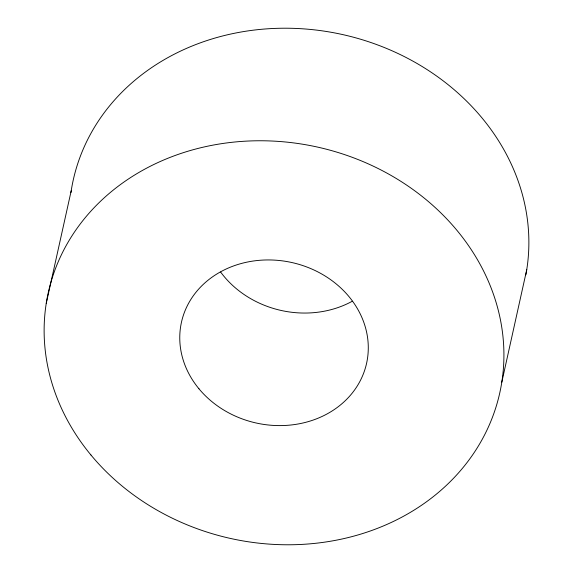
<?xml version="1.0" encoding="UTF-8"?>
<svg xmlns="http://www.w3.org/2000/svg" width="573" height="573" viewBox="0 0 573 573"><rect width="100%" height="100%" fill="white"/><g stroke="black" fill="none" stroke-linecap="round" stroke-linejoin="round"><path stroke-width="0.86" d="M46.241 303.375L71.195 190.838M501.805 382.162L526.759 269.625M70.93 192.578A231.248 200.464 12.5 0 1 332.096 32.446A231.248 200.464 12.5 0 1 525.856 274.839M352.309 301.226A94.81 82.19 12.5 0 1 220.626 272.032M198.967 388.795A94.81 82.19 12.5 0 0 360.933 379.398A94.81 82.19 12.5 0 0 262.176 260.121A94.81 82.19 12.5 0 0 198.967 388.795M90.957 455.019A231.248 200.464 12.5 0 0 485.99 432.099A231.248 200.464 12.5 0 0 245.129 141.194A231.248 200.464 12.5 0 0 90.957 455.019"/></g></svg>
